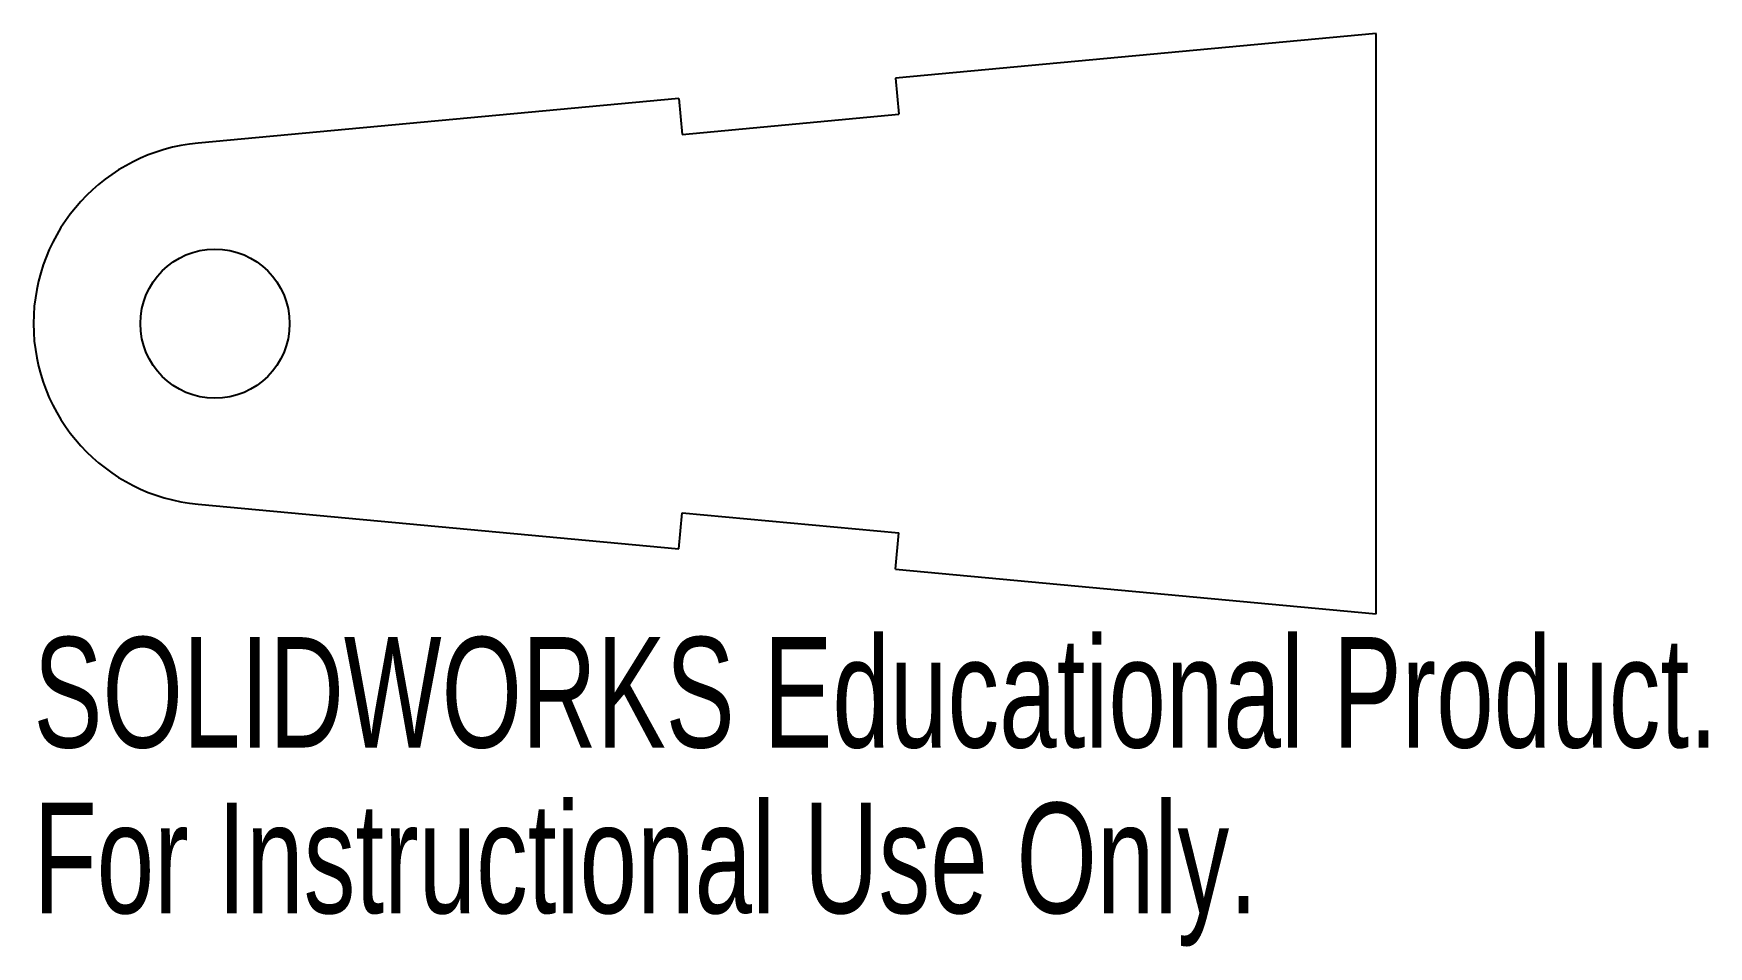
# Model space of a CAD drawing. Header units: inches. Extents: x -0.31 to 2.57, y -1.07 to 0.5.
import ezdxf

# ---------------------------------------------------------------- set-up
doc = ezdxf.new("R2010")
doc.units = ezdxf.units.IN
doc.header["$MEASUREMENT"] = 0
doc.styles.add('SLDTEXTSTYLE0', font='TXT', dxfattribs={"width": 0.7})

msp = doc.modelspace()

# ---------------------------------------------------------------- linework, layer by layer
at = {"color": 7, "linetype": 'Continuous', "lineweight": 25}
for p, q in [((2, 0.5), (1.1722, 0.423)), ((2, -0.5), (2, 0.5)), ((1.1722, 0.423), (1.178, 0.3607)), ((0.7988, 0.3882), (-0.029, 0.3112)), ((0.7988, 0.3882), (0.8046, 0.326)), ((0.8046, 0.326), (1.178, 0.3607)), ((-0.029, -0.3112), (0.7988, -0.3882)), ((0.7988, -0.3882), (0.8046, -0.326)), ((0.8046, -0.326), (1.178, -0.3607)), ((1.1722, -0.423), (1.178, -0.3607)), ((1.1722, -0.423), (2, -0.5))]:
    msp.add_line(p, q, dxfattribs=at)
msp.add_circle((0, 0), 0.1285, dxfattribs=at)
msp.add_arc((0, 0), 0.3125, 95.3175, 264.6825, dxfattribs=at)

# ---------------------------------------------------------------- texts
at = {"color": 7, "linetype": 'Continuous', "char_height": 0.1903, "attachment_point": 1, "style": 'SLDTEXTSTYLE0'}
for s, insert in [('SOLIDWORKS Educational Product.', (-0.3125, -0.5401)), ('For Instructional Use Only.', (-0.3125, -0.8256))]:
    msp.add_mtext(s, dxfattribs=dict(at, insert=insert))

doc.saveas('drawing.dxf')
